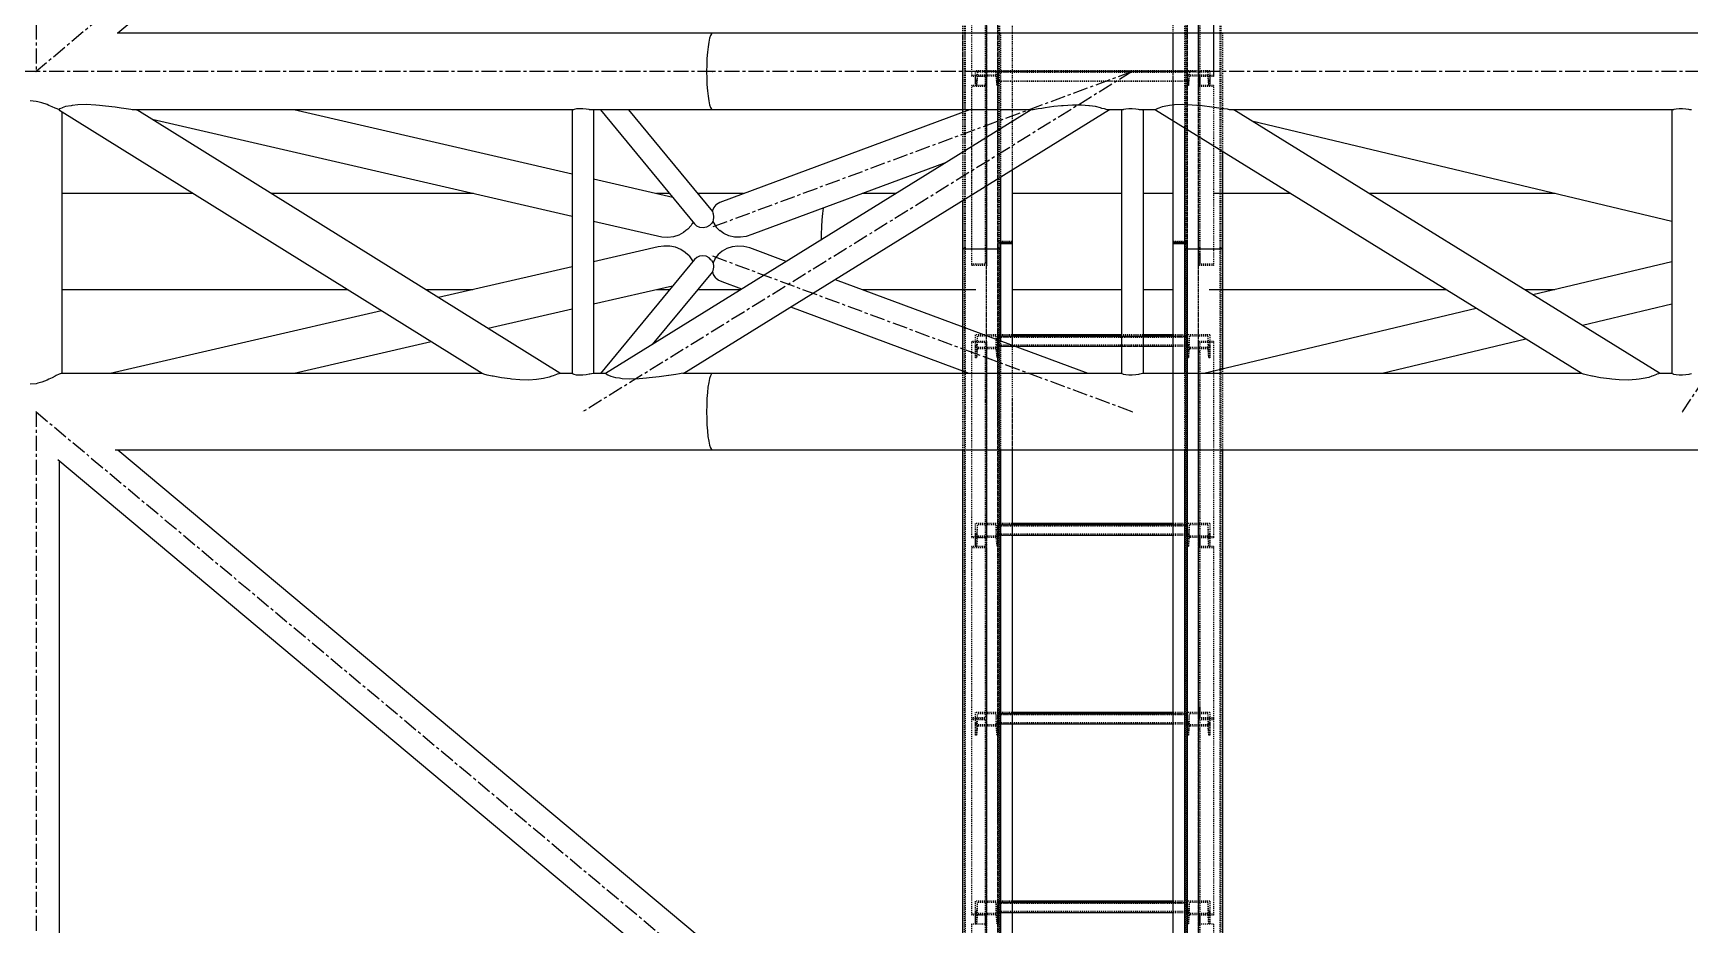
# Model space of a CAD drawing. Header units: millimetres. Extents: x 5143 to 30813, y 232 to 21408.
# Drawn here: x 10095 to 10971, y 8819 to 9291 of the extents above; entities that cross this region are included whole.
import ezdxf

# ---------------------------------------------------------------- set-up
doc = ezdxf.new("R2010")
doc.units = ezdxf.units.MM
doc.header["$LTSCALE"] = 0.25
for name, pattern in [('CENTER', [50.8, 31.75, -6.35, 6.35, -6.35]), ('XKITLINE00', [0]), ('XKITLINE02', [4, 2, -2]), ('XKITLINE03', [6, 3, -1, 1, -1])]:
    doc.linetypes.add(name, pattern=pattern)

msp = doc.modelspace()

# ---------------------------------------------------------------- linework, layer by layer
at = {"color": 3, "linetype": 'XKITLINE02'}
for p, q in [((10586.3, 10820.27), (10586.3, 9201.84)), ((10587.15, 10820.27), (10587.15, 9176.54)), ((10587.68, 10820.27), (10587.68, 9176.28)), ((10604.92, 10820.27), (10604.92, 9176.28)), ((10605, 10820.27), (10605, 9179.87)), ((10605.45, 10820.27), (10605.45, 9176.54)), ((10605.85, 10820.25), (10605.85, 9179.9)), ((10697.5, 10819.89), (10697.5, 9180.26)), ((10703.69, 10820.27), (10703.69, 9240.34)), ((10704.55, 10820.27), (10704.54, 9176.54)), ((10705.08, 10820.27), (10705.07, 9176.28)), ((10722.31, 10820.27), (10722.31, 9176.28)), ((10722.85, 10820.27), (10722.84, 9176.54)), ((10612.5, 10782.48), (10612.5, 9180.26)), ((10704.15, 10749.1), (10704.15, 9179.9)), ((10705, 10749.1), (10705, 9179.87)), ((10591.01, 9367.68), (10591.01, 9267.59)), ((10598.21, 9367.11), (10598.21, 9262.47)), ((10599.01, 9367.68), (10599.01, 9262.47)), ((10710.99, 9367.68), (10710.99, 9262.47)), ((10711.79, 9367.11), (10711.79, 9262.47)), ((10718.99, 9367.68), (10718.99, 9267.59)), ((10718.99, 9367.11), (10718.99, 9267.59)), ((10586.3, 9290.57), (10586.3, 9249.97)), ((10606.3, 9290.57), (10606.3, 9214.23)), ((10612.5, 9290.57), (10612.5, 9218.07)), ((10697.5, 9290.57), (10697.5, 9244.17)), ((10723.69, 9290.57), (10723.69, 9227.97)), ((10599.01, 9268.16), (10591.01, 9268.16)), ((10593.02, 9270.69), (10593.02, 9265.19)), ((10605.02, 9270.69), (10593.02, 9270.69)), ((10593.02, 9270.69), (10593.02, 9268.42)), ((10593.02, 9268.42), (10593.02, 9262.92)), ((10605.02, 9268.42), (10593.02, 9268.42)), ((10594.08, 9269.99), (10593.7, 9265.19)), ((10603.95, 9269.99), (10594.08, 9269.99)), ((10594.08, 9269.99), (10594.08, 9267.72)), ((10599.01, 9268.29), (10598.21, 9268.29)), ((10598.21, 9268.29), (10598.21, 9260.12)), ((10599.01, 9268.29), (10599.01, 9260.12)), ((10603.95, 9269.99), (10604.34, 9265.19)), ((10603.95, 9269.99), (10603.95, 9267.72)), ((10605.02, 9270.69), (10605.02, 9265.19)), ((10605.02, 9270.69), (10605.02, 9268.42)), ((10605.02, 9270.69), (10605.02, 9264.95)), ((10705, 9270.69), (10605.02, 9270.69)), ((10705, 9270.45), (10605.02, 9270.45)), ((10705, 9269.97), (10605.02, 9269.97)), ((10705, 9269.77), (10605.02, 9269.77)), ((10605.02, 9268.42), (10605.02, 9262.92)), ((10705, 9270.69), (10705, 9268.42)), ((10705, 9270.69), (10705, 9265.19)), ((10717, 9270.69), (10705, 9270.69)), ((10705, 9270.69), (10705, 9264.95)), ((10705, 9268.42), (10705, 9262.92)), ((10717, 9268.42), (10705, 9268.42)), ((10706.06, 9269.99), (10705.68, 9265.19)), ((10706.06, 9269.99), (10706.06, 9267.72)), ((10715.93, 9269.99), (10706.06, 9269.99)), ((10710.99, 9268.29), (10710.99, 9167.72)), ((10711.79, 9268.29), (10710.99, 9268.29)), ((10718.99, 9268.16), (10710.99, 9268.16)), ((10711.79, 9268.29), (10711.79, 9168.31)), ((10715.93, 9269.99), (10715.93, 9267.72)), ((10715.93, 9269.99), (10716.32, 9265.19)), ((10717, 9270.69), (10717, 9268.42)), ((10717, 9270.69), (10717, 9265.19)), ((10717, 9268.42), (10717, 9262.92)), ((10598.21, 9267.59), (10591.01, 9267.59)), ((10598.21, 9262.95), (10591.01, 9262.95)), ((10591.01, 9262.95), (10591.01, 9176.28)), ((10599.01, 9262.35), (10591.01, 9262.35)), ((10591.01, 9260.12), (10591.01, 9167.72)), ((10593.7, 9265.19), (10593.02, 9265.19)), ((10593.02, 9265.19), (10593.02, 9262.92)), ((10593.7, 9262.92), (10593.02, 9262.92)), ((10594.08, 9267.72), (10593.7, 9262.92)), ((10593.7, 9265.19), (10593.7, 9262.92)), ((10603.95, 9267.72), (10594.08, 9267.72)), ((10598.21, 9263.33), (10598.21, 9168.31)), ((10599.01, 9262.47), (10598.21, 9262.47)), ((10599.01, 9263.33), (10599.01, 9167.72)), ((10603.95, 9267.72), (10604.34, 9262.92)), ((10605.02, 9265.19), (10604.34, 9265.19)), ((10604.34, 9265.19), (10604.34, 9262.92)), ((10605.02, 9262.92), (10604.34, 9262.92)), ((10605.02, 9265.19), (10605.02, 9262.92)), ((10705, 9265.19), (10605.02, 9265.19)), ((10705, 9265.18), (10605.02, 9265.18)), ((10705, 9264.96), (10605.02, 9264.96)), ((10705, 9264.95), (10605.02, 9264.95)), ((10705, 9265.19), (10705, 9262.92)), ((10705.68, 9265.19), (10705, 9265.19)), ((10705.68, 9262.92), (10705, 9262.92)), ((10706.06, 9267.72), (10705.68, 9262.92)), ((10705.68, 9265.19), (10705.68, 9262.92)), ((10715.93, 9267.72), (10706.06, 9267.72)), ((10711.79, 9262.47), (10710.99, 9262.47)), ((10718.99, 9262.35), (10710.99, 9262.35)), ((10711.79, 9267.59), (10711.79, 9262.47)), ((10718.99, 9267.59), (10711.79, 9267.59)), ((10718.99, 9262.95), (10711.79, 9262.95)), ((10715.93, 9267.72), (10716.32, 9262.92)), ((10716.32, 9265.19), (10716.32, 9262.92)), ((10717, 9265.19), (10716.32, 9265.19)), ((10717, 9262.92), (10716.32, 9262.92)), ((10717, 9265.19), (10717, 9262.92)), ((10718.99, 9262.95), (10718.99, 9167.72)), ((10718.99, 9262.95), (10718.99, 9168.31)), ((10586.3, 9176.54), (10586.3, 7561.84)), ((10587.15, 9176.54), (10586.3, 9176.54)), ((10587.15, 9176.54), (10586.3, 9176.54)), ((10587.15, 9176.54), (10587.15, 7532.54)), ((10587.68, 9176.28), (10587.15, 9176.54)), ((10587.68, 9176.28), (10587.15, 9176.54)), ((10587.68, 9176.28), (10587.68, 7532)), ((10604.92, 9176.28), (10587.68, 9176.28)), ((10604.92, 9176.28), (10587.68, 9176.28)), ((10599.01, 9173.65), (10598.21, 9173.65)), ((10605.45, 9176.54), (10604.92, 9176.28)), ((10605.45, 9176.54), (10604.92, 9176.28)), ((10604.92, 9176.28), (10604.92, 7532)), ((10605, 9180.27), (10605, 7539.09)), ((10612.5, 9180.27), (10605, 9180.27)), ((10612.5, 9180.27), (10605, 9180.27)), ((10606.3, 9179.87), (10605, 9179.87)), ((10606.3, 9179.09), (10605, 9179.09)), ((10605.45, 9176.54), (10605.45, 7532.54)), ((10606.3, 9176.54), (10605.45, 9176.54)), ((10606.3, 9176.54), (10605.45, 9176.54)), ((10612.5, 9180.26), (10605.85, 9180.25)), ((10612.5, 9180.22), (10605.85, 9180.19)), ((10605.85, 9180.19), (10605.85, 7539.18)), ((10612.5, 9179.89), (10605.85, 9179.9)), ((10606.3, 9179.17), (10605.85, 9179.18)), ((10606.3, 9176.54), (10606.3, 9176.25)), ((10612.5, 9180.27), (10612.5, 9179.87)), ((10612.5, 9180.27), (10612.5, 9180.26)), ((10612.5, 9179.89), (10612.5, 9179.87)), ((10612.5, 9179.14), (10612.5, 9179.09)), ((10705, 9180.27), (10697.5, 9180.27)), ((10697.5, 9180.27), (10697.5, 9180.22)), ((10697.5, 9180.27), (10697.5, 9179.87)), ((10705, 9180.27), (10697.5, 9180.27)), ((10697.5, 9180.27), (10697.5, 9180.26)), ((10704.15, 9180.25), (10697.5, 9180.26)), ((10704.15, 9180.19), (10697.5, 9180.22)), ((10704.15, 9179.9), (10697.5, 9179.89)), ((10697.5, 9179.14), (10697.5, 7540.22)), ((10697.5, 9179.14), (10697.5, 9179.09)), ((10705, 9179.87), (10703.69, 9179.87)), ((10704.15, 9179.18), (10703.69, 9179.17)), ((10705, 9179.09), (10703.69, 9179.09)), ((10703.69, 9176.54), (10703.69, 7600.34)), ((10704.54, 9176.54), (10703.69, 9176.54)), ((10704.55, 9176.54), (10703.69, 9176.54)), ((10704.15, 9180.19), (10704.15, 9179.18)), ((10704.15, 9179.87), (10704.15, 7539.18)), ((10704.55, 9176.54), (10704.54, 7532.54)), ((10705.07, 9176.28), (10704.54, 9176.54)), ((10705.08, 9176.28), (10704.55, 9176.54)), ((10705, 9180.27), (10705, 9176.32)), ((10705, 9179.87), (10705, 7539.09)), ((10705.08, 9176.28), (10705.07, 7532)), ((10722.31, 9176.28), (10705.07, 9176.28)), ((10722.31, 9176.28), (10705.08, 9176.28)), ((10711.79, 9173.65), (10710.99, 9173.65)), ((10711.79, 9173.65), (10711.79, 9168.31)), ((10722.85, 9176.54), (10722.31, 9176.28)), ((10722.84, 9176.54), (10722.31, 9176.28)), ((10722.31, 9176.28), (10722.31, 7532)), ((10722.85, 9176.54), (10722.84, 7532.54)), ((10723.69, 9176.54), (10722.84, 9176.54)), ((10723.7, 9176.54), (10722.85, 9176.54)), ((10723.7, 9176.54), (10723.7, 9176.25)), ((10598.21, 9168.31), (10591.01, 9168.31)), ((10599.01, 9167.72), (10591.01, 9167.72)), ((10718.99, 9167.72), (10710.99, 9167.72)), ((10718.99, 9168.31), (10711.79, 9168.31)), ((10586.3, 9135.21), (10586.3, 9111.89)), ((10593.02, 9130.93), (10593.02, 9125.44)), ((10605.02, 9130.93), (10593.02, 9130.93)), ((10593.02, 9130.93), (10593.02, 9124.31)), ((10594.08, 9130.23), (10593.7, 9125.44)), ((10603.95, 9130.23), (10594.08, 9130.23)), ((10594.08, 9130.23), (10594.08, 9123.62)), ((10603.95, 9130.23), (10604.34, 9125.44)), ((10603.95, 9130.23), (10603.95, 9123.62)), ((10605.02, 9130.93), (10605.02, 9124.73)), ((10612.5, 9130.93), (10605.02, 9130.93)), ((10605.02, 9130.93), (10605.02, 9125.44)), ((10605.02, 9130.93), (10605.02, 9124.31)), ((10612.5, 9130.22), (10605.02, 9130.22)), ((10705, 9130.16), (10605.02, 9130.16)), ((10705, 9129.58), (10605.02, 9129.58)), ((10681.74, 9130.93), (10670.34, 9130.93)), ((10681.74, 9130.22), (10670.34, 9130.22)), ((10705, 9130.93), (10697.5, 9130.93)), ((10705, 9130.22), (10697.5, 9130.22)), ((10705, 9130.93), (10705, 9124.73)), ((10705, 9130.93), (10705, 9124.31)), ((10705, 9130.93), (10705, 9125.44)), ((10717, 9130.93), (10705, 9130.93)), ((10706.06, 9130.23), (10705.68, 9125.44)), ((10706.06, 9130.23), (10706.06, 9123.62)), ((10715.93, 9130.23), (10706.06, 9130.23)), ((10715.93, 9130.23), (10715.93, 9123.62)), ((10715.93, 9130.23), (10716.32, 9125.44)), ((10717, 9130.93), (10717, 9124.31)), ((10717, 9130.93), (10717, 9125.44)), ((10591.01, 9127.47), (10591.01, 9126.93)), ((10599.01, 9127.47), (10591.01, 9127.47)), ((10591.01, 9127.47), (10591.01, 9023.58)), ((10598.21, 9126.93), (10591.01, 9126.93)), ((10593.7, 9125.44), (10593.02, 9125.44)), ((10593.02, 9125.44), (10593.02, 9118.82)), ((10593.02, 9124.31), (10593.02, 9118.82)), ((10605.02, 9124.31), (10593.02, 9124.31)), ((10593.7, 9125.44), (10593.7, 9118.82)), ((10594.08, 9123.62), (10593.7, 9118.82)), ((10603.95, 9123.62), (10594.08, 9123.62)), ((10598.21, 9126.93), (10598.21, 9095.59)), ((10599.01, 9122), (10598.21, 9122)), ((10599.01, 9127.47), (10599.01, 9096.53)), ((10599.01, 9127.47), (10599.01, 9018.66)), ((10603.95, 9123.62), (10604.34, 9118.82)), ((10605.02, 9125.44), (10604.34, 9125.44)), ((10604.34, 9125.44), (10604.34, 9118.82)), ((10705, 9125.44), (10605.02, 9125.44)), ((10605.02, 9125.44), (10605.02, 9118.82)), ((10705, 9125.4), (10605.02, 9125.4)), ((10705, 9124.77), (10605.02, 9124.77)), ((10614.58, 9124.73), (10605.02, 9124.73)), ((10605.02, 9124.31), (10605.02, 9118.82)), ((10606.3, 9127.8), (10606.3, 9069.97)), ((10612.5, 9125.5), (10612.5, 7540.22)), ((10681.74, 9124.73), (10670.34, 9124.73)), ((10705, 9124.73), (10697.5, 9124.73)), ((10705, 9125.44), (10705, 9118.82)), ((10705.68, 9125.44), (10705, 9125.44)), ((10705, 9124.31), (10705, 9118.82)), ((10717, 9124.31), (10705, 9124.31)), ((10705.68, 9125.44), (10705.68, 9118.82)), ((10706.06, 9123.62), (10705.68, 9118.82)), ((10715.93, 9123.62), (10706.06, 9123.62)), ((10710.99, 9127.47), (10710.99, 9018.66)), ((10718.99, 9127.47), (10710.99, 9127.47)), ((10711.79, 9122), (10710.99, 9122)), ((10711.79, 9126.93), (10711.79, 9018.66)), ((10718.99, 9126.93), (10711.79, 9126.93)), ((10715.93, 9123.62), (10716.32, 9118.82)), ((10716.32, 9125.44), (10716.32, 9118.82)), ((10717, 9125.44), (10716.32, 9125.44)), ((10717, 9125.44), (10717, 9118.82)), ((10717, 9124.31), (10717, 9118.82)), ((10718.99, 9127.47), (10718.99, 9023.58)), ((10586.3, 9110.57), (10586.3, 9069.97)), ((10593.7, 9118.82), (10593.02, 9118.82)), ((10605.02, 9118.82), (10604.34, 9118.82)), ((10697.5, 9110.57), (10697.5, 9069.97)), ((10703.69, 9110.57), (10703.69, 9069.97)), ((10705.68, 9118.82), (10705, 9118.82)), ((10717, 9118.82), (10716.32, 9118.82)), ((10723.69, 9112.91), (10723.69, 9069.97)), ((10598.21, 9096.51), (10598.21, 9018.66)), ((10612.5, 9096.77), (10612.5, 9069.97)), ((10599.01, 9024.13), (10591.01, 9024.13)), ((10598.21, 9023.58), (10591.01, 9023.58)), ((10593.02, 9031.1), (10593.02, 9025.61)), ((10605.02, 9031.1), (10593.02, 9031.1)), ((10593.02, 9031.1), (10593.02, 9024.13)), ((10593.7, 9025.61), (10593.02, 9025.61)), ((10593.02, 9025.61), (10593.02, 9019)), ((10605.02, 9024.49), (10593.02, 9024.49)), ((10593.02, 9024.13), (10593.02, 9019)), ((10594.08, 9030.4), (10593.7, 9025.61)), ((10593.7, 9025.61), (10593.7, 9019)), ((10594.08, 9023.79), (10593.7, 9019)), ((10603.95, 9030.4), (10594.08, 9030.4)), ((10594.08, 9030.4), (10594.08, 9023.79)), ((10603.95, 9023.79), (10594.08, 9023.79)), ((10599.01, 9024.46), (10598.21, 9024.46)), ((10598.21, 9024.46), (10598.21, 9018.94)), ((10598.21, 9024.46), (10598.21, 8928.43)), ((10599.01, 9024.46), (10599.01, 9018.32)), ((10599.01, 9024.46), (10599.01, 8927.82)), ((10603.95, 9030.4), (10604.34, 9025.61)), ((10603.95, 9030.4), (10603.95, 9023.79)), ((10603.95, 9023.79), (10604.34, 9019)), ((10605.02, 9025.61), (10604.34, 9025.61)), ((10604.34, 9025.61), (10604.34, 9019)), ((10605.02, 9031.1), (10605.02, 9024.9)), ((10612.5, 9031.1), (10605.02, 9031.1)), ((10605.02, 9031.1), (10605.02, 9025.61)), ((10605.02, 9031.1), (10605.02, 9024.49)), ((10612.5, 9030.39), (10605.02, 9030.39)), ((10705, 9030.34), (10605.02, 9030.34)), ((10705, 9029.76), (10605.02, 9029.76)), ((10705, 9025.61), (10605.02, 9025.61)), ((10605.02, 9025.61), (10605.02, 9019)), ((10705, 9025.57), (10605.02, 9025.57)), ((10705, 9024.94), (10605.02, 9024.94)), ((10612.5, 9024.9), (10605.02, 9024.9)), ((10605.02, 9024.49), (10605.02, 9019)), ((10705, 9031.1), (10697.5, 9031.1)), ((10705, 9030.39), (10697.5, 9030.39)), ((10705, 9024.9), (10697.5, 9024.9)), ((10705, 9031.1), (10705, 9024.9)), ((10705, 9031.1), (10705, 9024.49)), ((10705, 9031.1), (10705, 9025.61)), ((10717, 9031.1), (10705, 9031.1)), ((10705, 9025.61), (10705, 9019)), ((10705.68, 9025.61), (10705, 9025.61)), ((10705, 9024.49), (10705, 9019)), ((10717, 9024.49), (10705, 9024.49)), ((10706.06, 9030.4), (10705.68, 9025.61)), ((10705.68, 9025.61), (10705.68, 9019)), ((10706.06, 9023.79), (10705.68, 9019)), ((10706.06, 9030.4), (10706.06, 9023.79)), ((10715.93, 9030.4), (10706.06, 9030.4)), ((10715.93, 9023.79), (10706.06, 9023.79)), ((10710.99, 9024.46), (10710.99, 8927.82)), ((10711.79, 9024.46), (10710.99, 9024.46)), ((10710.99, 9024.13), (10710.99, 9018.66)), ((10718.99, 9024.13), (10710.99, 9024.13)), ((10711.79, 9024.46), (10711.79, 8928.43)), ((10711.79, 9023.58), (10711.79, 9018.66)), ((10718.99, 9023.58), (10711.79, 9023.58)), ((10715.93, 9030.4), (10715.93, 9023.79)), ((10715.93, 9030.4), (10716.32, 9025.61)), ((10715.93, 9023.79), (10716.32, 9019)), ((10716.32, 9025.61), (10716.32, 9019)), ((10717, 9025.61), (10716.32, 9025.61)), ((10717, 9031.1), (10717, 9024.49)), ((10717, 9031.1), (10717, 9025.61)), ((10717, 9025.61), (10717, 9019)), ((10717, 9024.49), (10717, 9019)), ((10718.99, 9024.13), (10718.99, 9023.58)), ((10598.21, 9018.94), (10591.01, 9018.94)), ((10591.01, 9018.94), (10591.01, 9018.32)), ((10591.01, 9018.94), (10591.01, 8927.82)), ((10599.01, 9018.32), (10591.01, 9018.32)), ((10593.7, 9019), (10593.02, 9019)), ((10599.01, 9018.66), (10598.21, 9018.66)), ((10605.02, 9019), (10604.34, 9019)), ((10705.68, 9019), (10705, 9019)), ((10711.79, 9018.66), (10710.99, 9018.66)), ((10718.99, 9018.32), (10710.99, 9018.32)), ((10718.99, 9018.94), (10711.79, 9018.94)), ((10717, 9019), (10716.32, 9019)), ((10718.99, 9018.94), (10718.99, 8927.82)), ((10598.21, 8928.43), (10591.01, 8928.43)), ((10599.01, 8927.82), (10591.01, 8927.82)), ((10591.01, 8927.82), (10591.01, 8927.27)), ((10599.01, 8927.82), (10591.01, 8927.82)), ((10591.01, 8927.82), (10591.01, 8823.93)), ((10598.21, 8927.27), (10591.01, 8927.27)), ((10593.02, 8931.27), (10593.02, 8925.78)), ((10605.02, 8931.27), (10593.02, 8931.27)), ((10593.02, 8931.27), (10593.02, 8924.66)), ((10594.08, 8930.58), (10593.7, 8925.78)), ((10603.95, 8930.58), (10594.08, 8930.58)), ((10594.08, 8930.58), (10594.08, 8923.96)), ((10599.01, 8933.96), (10598.21, 8933.96)), ((10598.21, 8927.27), (10598.21, 8922.35)), ((10598.21, 8927.27), (10598.21, 8819.01)), ((10599.01, 8927.82), (10599.01, 8922.35)), ((10603.95, 8930.58), (10604.34, 8925.78)), ((10603.95, 8930.58), (10603.95, 8923.96)), ((10605.02, 8931.27), (10605.02, 8925.08)), ((10612.5, 8931.27), (10605.02, 8931.27)), ((10605.02, 8931.27), (10605.02, 8925.78)), ((10605.02, 8931.27), (10605.02, 8924.66)), ((10612.5, 8930.57), (10605.02, 8930.57)), ((10705, 8930.51), (10605.02, 8930.51)), ((10705, 8929.93), (10605.02, 8929.93)), ((10705, 8931.27), (10697.5, 8931.27)), ((10705, 8930.57), (10697.5, 8930.57)), ((10705, 8931.27), (10705, 8925.08)), ((10705, 8931.27), (10705, 8924.66)), ((10705, 8931.27), (10705, 8925.78)), ((10717, 8931.27), (10705, 8931.27)), ((10706.06, 8930.58), (10705.68, 8925.78)), ((10706.06, 8930.58), (10706.06, 8923.96)), ((10715.93, 8930.58), (10706.06, 8930.58)), ((10710.99, 8933.96), (10710.99, 8927.82)), ((10711.79, 8933.96), (10710.99, 8933.96)), ((10718.99, 8927.82), (10710.99, 8927.82)), ((10710.99, 8927.82), (10710.99, 8819.01)), ((10718.99, 8927.82), (10710.99, 8927.82)), ((10711.79, 8933.96), (10711.79, 8928.43)), ((10718.99, 8928.43), (10711.79, 8928.43)), ((10711.79, 8927.27), (10711.79, 8819.01)), ((10718.99, 8927.27), (10711.79, 8927.27)), ((10715.93, 8930.58), (10715.93, 8923.96)), ((10715.93, 8930.58), (10716.32, 8925.78)), ((10717, 8931.27), (10717, 8924.66)), ((10717, 8931.27), (10717, 8925.78)), ((10718.99, 8928.43), (10718.99, 8927.82)), ((10718.99, 8927.82), (10718.99, 8823.93)), ((10593.7, 8925.78), (10593.02, 8925.78)), ((10593.02, 8925.78), (10593.02, 8919.17)), ((10593.02, 8924.66), (10593.02, 8919.17)), ((10605.02, 8924.66), (10593.02, 8924.66)), ((10593.7, 8919.17), (10593.02, 8919.17)), ((10593.7, 8925.78), (10593.7, 8919.17)), ((10594.08, 8923.96), (10593.7, 8919.17)), ((10603.95, 8923.96), (10594.08, 8923.96)), ((10599.01, 8922.35), (10598.21, 8922.35)), ((10599.01, 8924.66), (10599.01, 8819.01)), ((10603.95, 8923.96), (10604.34, 8919.17)), ((10605.02, 8925.78), (10604.34, 8925.78)), ((10604.34, 8925.78), (10604.34, 8919.17)), ((10605.02, 8919.17), (10604.34, 8919.17)), ((10705, 8925.78), (10605.02, 8925.78)), ((10605.02, 8925.78), (10605.02, 8919.17)), ((10705, 8925.74), (10605.02, 8925.74)), ((10705, 8925.12), (10605.02, 8925.12)), ((10612.5, 8925.08), (10605.02, 8925.08)), ((10605.02, 8924.66), (10605.02, 8919.17)), ((10705, 8925.08), (10697.5, 8925.08)), ((10705, 8925.78), (10705, 8919.17)), ((10705.68, 8925.78), (10705, 8925.78)), ((10705, 8924.66), (10705, 8919.17)), ((10717, 8924.66), (10705, 8924.66)), ((10705.68, 8919.17), (10705, 8919.17)), ((10705.68, 8925.78), (10705.68, 8919.17)), ((10706.06, 8923.96), (10705.68, 8919.17)), ((10715.93, 8923.96), (10706.06, 8923.96)), ((10711.79, 8922.35), (10710.99, 8922.35)), ((10715.93, 8923.96), (10716.32, 8919.17)), ((10716.32, 8925.78), (10716.32, 8919.17)), ((10717, 8925.78), (10716.32, 8925.78)), ((10717, 8919.17), (10716.32, 8919.17)), ((10717, 8925.78), (10717, 8919.17)), ((10717, 8924.66), (10717, 8919.17)), ((10593.02, 8831.45), (10593.02, 8825.96)), ((10605.02, 8831.45), (10593.02, 8831.45)), ((10593.02, 8831.45), (10593.02, 8824.48)), ((10594.08, 8830.75), (10593.7, 8825.96)), ((10603.95, 8830.75), (10594.08, 8830.75)), ((10594.08, 8830.75), (10594.08, 8824.14)), ((10603.95, 8830.75), (10604.34, 8825.96)), ((10603.95, 8830.75), (10603.95, 8824.14)), ((10605.02, 8831.45), (10605.02, 8825.96)), ((10605.02, 8831.45), (10605.02, 8824.84)), ((10605.02, 8831.45), (10605.02, 8825.25)), ((10612.5, 8831.45), (10605.02, 8831.45)), ((10612.5, 8830.74), (10605.02, 8830.74)), ((10705, 8830.69), (10605.02, 8830.69)), ((10705, 8831.45), (10697.5, 8831.45)), ((10705, 8830.74), (10697.5, 8830.74)), ((10705, 8831.45), (10705, 8824.84)), ((10705, 8831.45), (10705, 8825.96)), ((10717, 8831.45), (10705, 8831.45)), ((10705, 8831.45), (10705, 8825.25)), ((10706.06, 8830.75), (10705.68, 8825.96)), ((10706.06, 8830.75), (10706.06, 8824.14)), ((10715.93, 8830.75), (10706.06, 8830.75)), ((10715.93, 8830.75), (10715.93, 8824.14)), ((10715.93, 8830.75), (10716.32, 8825.96)), ((10717, 8831.45), (10717, 8824.84)), ((10717, 8831.45), (10717, 8825.96)), ((10599.01, 8824.48), (10591.01, 8824.48)), ((10598.21, 8823.93), (10591.01, 8823.93)), ((10593.7, 8825.96), (10593.02, 8825.96)), ((10593.02, 8825.96), (10593.02, 8819.35)), ((10605.02, 8824.84), (10593.02, 8824.84)), ((10593.02, 8824.48), (10593.02, 8819.35)), ((10593.7, 8825.96), (10593.7, 8819.35)), ((10594.08, 8824.14), (10593.7, 8819.35)), ((10603.95, 8824.14), (10594.08, 8824.14)), ((10599.01, 8824.81), (10598.21, 8824.81)), ((10598.21, 8824.81), (10598.21, 8819.29)), ((10598.21, 8824.81), (10598.21, 8728.78)), ((10599.01, 8824.81), (10599.01, 8818.67)), ((10599.01, 8824.81), (10599.01, 8728.17)), ((10603.95, 8824.14), (10604.34, 8819.35)), ((10605.02, 8825.96), (10604.34, 8825.96)), ((10604.34, 8825.96), (10604.34, 8819.35)), ((10705, 8830.1), (10605.02, 8830.1)), ((10605.02, 8825.96), (10605.02, 8819.35)), ((10705, 8825.96), (10605.02, 8825.96)), ((10705, 8825.92), (10605.02, 8825.92)), ((10705, 8825.29), (10605.02, 8825.29)), ((10612.5, 8825.25), (10605.02, 8825.25)), ((10605.02, 8824.84), (10605.02, 8819.35)), ((10705, 8825.25), (10697.5, 8825.25)), ((10705, 8825.96), (10705, 8819.35)), ((10705.68, 8825.96), (10705, 8825.96)), ((10705, 8824.84), (10705, 8819.35)), ((10717, 8824.84), (10705, 8824.84)), ((10705.68, 8825.96), (10705.68, 8819.35)), ((10706.06, 8824.14), (10705.68, 8819.35)), ((10715.93, 8824.14), (10706.06, 8824.14)), ((10710.99, 8824.81), (10710.99, 8728.17)), ((10711.79, 8824.81), (10710.99, 8824.81)), ((10710.99, 8824.48), (10710.99, 8819.01)), ((10718.99, 8824.48), (10710.99, 8824.48)), ((10711.79, 8824.81), (10711.79, 8728.78)), ((10711.79, 8823.93), (10711.79, 8819.01)), ((10718.99, 8823.93), (10711.79, 8823.93)), ((10715.93, 8824.14), (10716.32, 8819.35)), ((10716.32, 8825.96), (10716.32, 8819.35)), ((10717, 8825.96), (10716.32, 8825.96)), ((10717, 8825.96), (10717, 8819.35)), ((10717, 8824.84), (10717, 8819.35)), ((10718.99, 8824.48), (10718.99, 8823.93)), ((10598.21, 8819.29), (10591.01, 8819.29)), ((10591.01, 8819.29), (10591.01, 8818.67)), ((10591.01, 8819.29), (10591.01, 8728.17)), ((10593.7, 8819.35), (10593.02, 8819.35)), ((10599.01, 8819.01), (10598.21, 8819.01)), ((10605.02, 8819.35), (10604.34, 8819.35)), ((10705.68, 8819.35), (10705, 8819.35)), ((10711.79, 8819.01), (10710.99, 8819.01)), ((10718.99, 8819.29), (10711.79, 8819.29)), ((10717, 8819.35), (10716.32, 8819.35)), ((10718.99, 8819.29), (10718.99, 8728.17))]:
    msp.add_line(p, q, dxfattribs=at)
at = {"color": 1, "linetype": 'XKITLINE03'}
for p, q in [((10599, 9172.74), (10599, 10826.21)), ((10605, 9180.27), (10605, 10820.27)), ((10705, 10820.27), (10705, 9180.27)), ((10710.99, 9172.74), (10711, 10826.21)), ((10599.01, 9367.68), (10599.01, 9268.16)), ((10710.99, 9268.16), (10710.99, 9367.68)), ((10605.02, 9270.69), (10605.02, 9268.42)), ((10605.02, 9270.45), (10705, 9270.45)), ((10705, 9268.42), (10705, 9270.69)), ((10599.01, 9262.35), (10599.01, 9167.72)), ((10710.99, 9167.72), (10710.99, 9262.35)), ((10599, 7503.97), (10599, 9180.33)), ((10605, 7540.27), (10605, 9180.27)), ((10705, 9180.27), (10705, 7540.27)), ((10710.99, 7503.97), (10711, 9180.33)), ((10605.02, 9130.93), (10605.02, 9124.31)), ((10605.02, 9130.22), (10705, 9130.22)), ((10705, 9124.31), (10705, 9130.93)), ((10599.01, 9127.47), (10599.01, 9024.13)), ((10710.99, 9024.13), (10710.99, 9127.47)), ((10605.02, 9031.1), (10605.02, 9024.49)), ((10605.02, 9030.39), (10705, 9030.39)), ((10705, 9024.49), (10705, 9031.1)), ((10599.01, 9018.32), (10599.01, 8927.82)), ((10710.99, 8927.82), (10710.99, 9018.32)), ((10599.01, 8927.82), (10599.01, 8824.48)), ((10605.02, 8931.27), (10605.02, 8924.66)), ((10605.02, 8930.57), (10705, 8930.57)), ((10705, 8924.66), (10705, 8931.27)), ((10710.99, 8824.48), (10710.99, 8927.82)), ((10605.02, 8831.45), (10605.02, 8824.84)), ((10605.02, 8830.74), (10705, 8830.74)), ((10705, 8824.84), (10705, 8831.45))]:
    msp.add_line(p, q, dxfattribs=at)
at = {"color": 8, "linetype": 'CENTER'}
for p, q in [((10096.38, 10730.27), (10096.38, 9270.27)), ((10929.55, 9967.92), (10096.38, 9270.27)), ((10454.1, 9270.27), (9008.65, 9270.27)), ((10676.04, 9270.27), (10385.47, 9090.27)), ((10676.04, 9270.27), (10453.54, 9187.77)), ((11840, 9270.27), (10454.1, 9270.27)), ((10676.04, 9090.27), (10453.54, 9172.77)), ((10967.03, 9090.27), (11021.49, 9172.77)), ((10096.38, 9090.27), (11840, 7630.27)), ((10096.38, 9090.27), (10096.38, 7630.27))]:
    msp.add_line(p, q, dxfattribs=at)
at = {"color": 8, "linetype": 'XKITLINE00'}
for p, q in [((10937.21, 9958.5), (10139.54, 9290.57)), ((10454.1, 9290.57), (10139.32, 9290.57)), ((10452.08, 9285.83), (10451.69, 9283.32)), ((10452.53, 9287.86), (10452.08, 9285.83)), ((10453.03, 9289.35), (10452.53, 9287.86)), ((10453.03, 9289.35), (10452.53, 9287.86)), ((10453.56, 9290.27), (10453.03, 9289.35)), ((10453.56, 9290.27), (10453.03, 9289.35)), ((10454.1, 9290.57), (10453.56, 9290.27)), ((10454.1, 9290.57), (10453.56, 9290.27)), ((11688.46, 9290.57), (10454.1, 9290.57)), ((10451.14, 9277.22), (10451, 9273.8)), ((10451.37, 9280.42), (10451.14, 9277.22)), ((10451.69, 9283.32), (10451.37, 9280.42)), ((10451, 9273.8), (10450.95, 9270.27)), ((10450.95, 9270.27), (10451, 9266.75)), ((10451, 9266.75), (10451.14, 9263.33)), ((10451.14, 9263.33), (10451.37, 9260.12)), ((10451.37, 9260.12), (10451.69, 9257.23)), ((10096.38, 9254.46), (10093.35, 9254.71)), ((10097.29, 9254.2), (10096.38, 9254.46)), ((10099.42, 9253.76), (10097.29, 9254.2)), ((10102.3, 9252.73), (10099.42, 9253.76)), ((10103.18, 9252.26), (10102.3, 9252.73)), ((10104.89, 9251.66), (10103.18, 9252.26)), ((10106.45, 9250.87), (10104.89, 9251.66)), ((10107.05, 9250.71), (10106.45, 9250.87)), ((10108.46, 9250.13), (10107.05, 9250.71)), ((10110.05, 9250.86), (10108.86, 9250.47)), ((10110.16, 9250.99), (10110.05, 9250.86)), ((10112.03, 9251.69), (10110.16, 9250.99)), ((10114.92, 9252.2), (10112.03, 9251.69)), ((10115.46, 9252.25), (10114.92, 9252.2)), ((10118.46, 9252.64), (10115.46, 9252.25)), ((10122.86, 9252.73), (10118.46, 9252.64)), ((10127.92, 9252.47), (10122.86, 9252.73)), ((10129.89, 9252.25), (10127.92, 9252.47)), ((10133.18, 9251.99), (10129.89, 9252.25)), ((10138.27, 9251.38), (10133.18, 9251.99)), ((10141.46, 9250.86), (10138.27, 9251.38)), ((10142.87, 9250.72), (10141.46, 9250.86)), ((10146.45, 9250.23), (10142.87, 9250.72)), ((10451.69, 9257.23), (10452.08, 9254.72)), ((10452.08, 9254.72), (10452.53, 9252.69)), ((10452.53, 9252.69), (10453.03, 9251.2)), ((10452.53, 9252.69), (10453.03, 9251.2)), ((10453.03, 9251.2), (10453.56, 9250.28)), ((10453.03, 9251.2), (10453.56, 9250.28)), ((10628.21, 9250.76), (10626.24, 9250.53)), ((10629.96, 9251.1), (10628.21, 9250.76)), ((10634.52, 9251.73), (10629.96, 9251.1)), ((10638.61, 9252.1), (10634.52, 9251.73)), ((10639.41, 9252.2), (10638.61, 9252.1)), ((10644.47, 9252.54), (10639.41, 9252.2)), ((10649.1, 9252.53), (10644.47, 9252.54)), ((10653.09, 9252.17), (10649.1, 9252.53)), ((10653.41, 9252.1), (10653.09, 9252.17)), ((10656.58, 9251.7), (10653.41, 9252.1)), ((10659.28, 9251.06), (10656.58, 9251.7)), ((10659.92, 9250.76), (10659.28, 9251.06)), ((10661.39, 9250.5), (10659.92, 9250.76)), ((10690.02, 9250.88), (10688.71, 9250.42)), ((10690.05, 9250.92), (10690.02, 9250.88)), ((10691.9, 9251.64), (10690.05, 9250.92)), ((10694.76, 9252.18), (10691.9, 9251.64)), ((10695.77, 9252.27), (10694.76, 9252.18)), ((10698.29, 9252.63), (10695.77, 9252.27)), ((10702.65, 9252.76), (10698.29, 9252.63)), ((10707.68, 9252.53), (10702.65, 9252.76)), ((10710.17, 9252.27), (10707.68, 9252.53)), ((10712.95, 9252.06), (10710.17, 9252.27)), ((10718.04, 9251.47), (10712.95, 9252.06)), ((10721.76, 9250.88), (10718.04, 9251.47)), ((10722.71, 9250.78), (10721.76, 9250.88)), ((10726.3, 9250.29), (10722.71, 9250.78)), ((10108.46, 9250.13), (10108.68, 9249.9)), ((10108.61, 9250.07), (10108.53, 9250.06)), ((10108.86, 9250.47), (10108.61, 9250.07)), ((10108.68, 9249.9), (10109, 9249.45)), ((10332.19, 9110.59), (10108.86, 9249.65)), ((10109.11, 9249.44), (10108.95, 9249.53)), ((10109.69, 9249.08), (10109, 9249.45)), ((10109.15, 9249.42), (10109.11, 9249.44)), ((10109.17, 9249.46), (10109.15, 9249.42)), ((10109.74, 9249.06), (10109.69, 9249.08)), ((10109.75, 9249.09), (10109.74, 9249.06)), ((10110.03, 9248.92), (10110.03, 9110.57)), ((10147.25, 9250.07), (10146.45, 9250.23)), ((10148.72, 9249.98), (10147.25, 9250.07)), ((10149.56, 9249.89), (10148.72, 9249.98)), ((10379.87, 9249.97), (10148.74, 9249.97)), ((10149.66, 9249.96), (10149.56, 9249.89)), ((10373.42, 9110.63), (10149.66, 9249.96)), ((10379.77, 9193.63), (10157.76, 9244.91)), ((10379.77, 9216), (10232.68, 9249.97)), ((10380.05, 9250.03), (10379.77, 9249.94)), ((10379.77, 9249.94), (10379.77, 9110.52)), ((10380.49, 9250.07), (10380.05, 9250.03)), ((10380.86, 9250.22), (10380.49, 9250.07)), ((10382.12, 9250.45), (10380.86, 9250.22)), ((10383.71, 9250.56), (10382.12, 9250.45)), ((10385.47, 9250.54), (10383.71, 9250.56)), ((10387.23, 9250.4), (10385.47, 9250.54)), ((10388.82, 9250.14), (10387.23, 9250.4)), ((10389.1, 9250.07), (10388.82, 9250.14)), ((10390.08, 9250.01), (10389.1, 9250.07)), ((10390.89, 9249.92), (10390.08, 9250.01)), ((10454.1, 9249.97), (10390.41, 9249.97)), ((10390.72, 9249.97), (10390.68, 9249.95)), ((10391, 9249.89), (10390.89, 9249.92)), ((10391.11, 9249.97), (10391, 9249.89)), ((10391.17, 9249.97), (10391.17, 9110.61)), ((10394.84, 9249.97), (10444.59, 9189.68)), ((10622.51, 9249.95), (10397.42, 9110.51)), ((10409.61, 9249.97), (10454.02, 9196.15)), ((10664, 9249.97), (10438.97, 9110.57)), ((10454.1, 9249.97), (10453.56, 9250.28)), ((10454.1, 9249.97), (10453.56, 9250.28)), ((10622.84, 9249.97), (10454.1, 9249.97)), ((10589.86, 9249.97), (10457.92, 9201.06)), ((10623.48, 9250.03), (10622.51, 9249.95)), ((10623.58, 9250.06), (10623.48, 9250.03)), ((10626.24, 9250.53), (10623.58, 9250.06)), ((10662.77, 9250.03), (10661.39, 9250.5)), ((10663.81, 9249.94), (10662.77, 9250.03)), ((10670.48, 9249.97), (10663.41, 9249.97)), ((10663.95, 9249.97), (10663.81, 9249.9)), ((10663.81, 9249.94), (10663.81, 9249.9)), ((10670.62, 9250.02), (10670.34, 9249.93)), ((10670.34, 9249.93), (10670.34, 9110.55)), ((10671.16, 9250.07), (10670.62, 9250.02)), ((10671.43, 9250.18), (10671.16, 9250.07)), ((10672.69, 9250.42), (10671.43, 9250.18)), ((10674.28, 9250.55), (10672.69, 9250.42)), ((10676.04, 9250.55), (10674.28, 9250.55)), ((10677.81, 9250.43), (10676.04, 9250.55)), ((10679.39, 9250.18), (10677.81, 9250.43)), ((10679.83, 9250.07), (10679.39, 9250.18)), ((10680.66, 9250.02), (10679.83, 9250.07)), ((10681.47, 9249.93), (10680.66, 9250.02)), ((10688.19, 9249.97), (10681.09, 9249.97)), ((10681.33, 9249.97), (10681.3, 9249.95)), ((10681.61, 9249.89), (10681.47, 9249.93)), ((10681.72, 9249.97), (10681.61, 9249.89)), ((10681.74, 9249.97), (10681.74, 9110.62)), ((10688.5, 9250.07), (10688.16, 9250.03)), ((10688.16, 9250.03), (10688.23, 9249.9)), ((10913.4, 9110.62), (10688.23, 9249.9)), ((10688.71, 9250.42), (10688.5, 9250.07)), ((10727.4, 9250.07), (10726.3, 9250.29)), ((10728.67, 9250), (10727.4, 9250.07)), ((10729.63, 9249.89), (10728.67, 9250)), ((10961.46, 9249.97), (10728.88, 9249.97)), ((10729.68, 9249.93), (10729.58, 9249.97)), ((10729.68, 9249.93), (10729.63, 9249.89)), ((10954.85, 9110.64), (10729.68, 9249.93)), ((10961.33, 9190.95), (10739.3, 9243.98)), ((10961.61, 9250.02), (10961.33, 9249.93)), ((10961.33, 9249.93), (10961.33, 9110.55)), ((10962.15, 9250.07), (10961.61, 9250.02)), ((10962.42, 9250.19), (10962.15, 9250.07)), ((10963.68, 9250.43), (10962.42, 9250.19)), ((10965.27, 9250.56), (10963.68, 9250.43)), ((10967.03, 9250.56), (10965.27, 9250.56)), ((10968.79, 9250.43), (10967.03, 9250.56)), ((10970.38, 9250.19), (10968.79, 9250.43)), ((10970.81, 9250.07), (10970.38, 9250.19)), ((10971.64, 9250.02), (10970.81, 9250.07)), ((10577.55, 9222.1), (10474.88, 9184.03)), ((10433.02, 9203.7), (10391.17, 9213.37)), ((10179.49, 9205.67), (10110.03, 9205.67)), ((10327.63, 9205.67), (10220.78, 9205.67)), ((10431.39, 9205.67), (10424.47, 9205.67)), ((10470.38, 9205.67), (10446.16, 9205.67)), ((10454.74, 9198.42), (10454.09, 9196.83)), ((10455.89, 9199.66), (10454.74, 9198.42)), ((10456.11, 9199.93), (10455.89, 9199.66)), ((10457.92, 9201.06), (10456.11, 9199.93)), ((10551.04, 9205.67), (10533.26, 9205.67)), ((10605, 9205.67), (10604.73, 9205.67)), ((10670.34, 9205.67), (10612.5, 9205.67)), ((10697.5, 9205.67), (10681.74, 9205.67)), ((10705.28, 9205.67), (10705, 9205.67)), ((10759.73, 9205.67), (10718.99, 9205.67)), ((10899.69, 9205.67), (10801.22, 9205.67)), ((10427.29, 9182.65), (10391.17, 9191)), ((10443.36, 9189.89), (10442.8, 9188.85)), ((10443.86, 9190.57), (10443.36, 9189.89)), ((10445.81, 9188.52), (10444.59, 9189.68)), ((10453.51, 9189.89), (10452.39, 9188.78)), ((10453.66, 9190.03), (10453.51, 9189.89)), ((10454.23, 9191), (10453.66, 9190.03)), ((10453.97, 9196.61), (10453.92, 9196.26)), ((10454.09, 9196.83), (10453.97, 9196.61)), ((10454.02, 9196.15), (10454.31, 9195.43)), ((10454.43, 9191.64), (10454.23, 9191)), ((10454.31, 9195.43), (10454.48, 9195.02)), ((10454.31, 9191.26), (10454.74, 9190.13)), ((10454.59, 9193.3), (10454.43, 9191.64)), ((10454.48, 9195.02), (10454.62, 9193.48)), ((10454.62, 9193.48), (10454.59, 9193.3)), ((10454.74, 9190.13), (10454.81, 9190.02)), ((10454.81, 9190.02), (10456, 9187.98)), ((10511.86, 9191.81), (10511.62, 9188.12)), ((10512.18, 9195.2), (10511.86, 9191.81)), ((10512.56, 9198), (10512.18, 9195.2)), ((10430.39, 9182.47), (10427.29, 9182.65)), ((10433.44, 9182.82), (10430.39, 9182.47)), ((10436.29, 9183.71), (10433.44, 9182.82)), ((10438.81, 9185.07), (10436.29, 9183.71)), ((10439.97, 9186.08), (10438.81, 9185.07)), ((10440.99, 9186.82), (10439.97, 9186.08)), ((10442.8, 9188.85), (10440.99, 9186.82)), ((10447.35, 9187.81), (10445.81, 9188.52)), ((10449.08, 9187.61), (10447.35, 9187.81)), ((10450.81, 9187.95), (10449.08, 9187.61)), ((10452.39, 9188.78), (10450.81, 9187.95)), ((10456, 9187.98), (10457.74, 9186.22)), ((10457.74, 9186.22), (10457.85, 9186.09)), ((10460.06, 9184.5), (10457.85, 9186.09)), ((10462.72, 9183.36), (10460.06, 9184.5)), ((10465.68, 9182.72), (10462.72, 9183.36)), ((10468.8, 9182.62), (10465.68, 9182.72)), ((10471.92, 9183.07), (10468.8, 9182.62)), ((10474.88, 9184.03), (10471.92, 9183.07)), ((10511.48, 9184.25), (10511.44, 9181.14)), ((10511.62, 9188.12), (10511.48, 9184.25)), ((10425.29, 9177.49), (10391.17, 9169.6)), ((10428.37, 9177.96), (10425.29, 9177.49)), ((10431.49, 9177.89), (10428.37, 9177.96)), ((10434.5, 9177.27), (10431.49, 9177.89)), ((10437.23, 9176.16), (10434.5, 9177.27)), ((10439.56, 9174.59), (10437.23, 9176.16)), ((10439.56, 9174.59), (10439.76, 9174.37)), ((10441.64, 9172.71), (10439.76, 9174.37)), ((10441.64, 9172.71), (10443.19, 9170.57)), ((10445.73, 9171.93), (10444.51, 9170.78)), ((10447.27, 9172.64), (10445.73, 9171.93)), ((10448.99, 9172.84), (10447.27, 9172.64)), ((10450.73, 9172.51), (10448.99, 9172.84)), ((10452.31, 9171.68), (10450.73, 9172.51)), ((10457.07, 9173.48), (10455.49, 9171.46)), ((10458.01, 9174.23), (10457.07, 9173.48)), ((10459.12, 9175.23), (10458.01, 9174.23)), ((10461.59, 9176.6), (10459.12, 9175.23)), ((10464.43, 9177.48), (10461.59, 9176.6)), ((10467.51, 9177.85), (10464.43, 9177.48)), ((10470.67, 9177.66), (10467.51, 9177.85)), ((10473.74, 9176.95), (10470.67, 9177.66)), ((10493.09, 9169.78), (10473.74, 9176.95)), ((10379.77, 9166.97), (10309.14, 9150.66)), ((10444.51, 9170.78), (10394.84, 9110.57)), ((10454, 9164.38), (10422.24, 9125.89)), ((10443.19, 9170.57), (10443.67, 9169.75)), ((10453.44, 9170.56), (10452.31, 9171.68)), ((10453.58, 9170.43), (10453.44, 9170.56)), ((10453.58, 9170.43), (10454.32, 9169.18)), ((10454.29, 9165.11), (10454, 9164.38)), ((10454.04, 9164.43), (10454.29, 9163.64)), ((10454.47, 9165.51), (10454.29, 9165.11)), ((10454.29, 9163.64), (10454.42, 9162.96)), ((10454.32, 9169.18), (10454.41, 9168.89)), ((10454.42, 9169.27), (10454.36, 9169.04)), ((10454.41, 9168.89), (10454.57, 9167.23)), ((10455.05, 9170.42), (10454.42, 9169.27)), ((10454.6, 9167.05), (10454.47, 9165.51)), ((10454.57, 9167.23), (10454.6, 9167.05)), ((10455.49, 9171.46), (10455.05, 9170.42)), ((10961.33, 9169.67), (10887.82, 9152.11)), ((10261.07, 9154.87), (10110.03, 9154.87)), ((10327.4, 9154.87), (10302.37, 9154.87)), ((10432.97, 9156.79), (10391.17, 9147.13)), ((10431.39, 9154.87), (10424.7, 9154.87)), ((10469.03, 9154.87), (10446.16, 9154.87)), ((10454.42, 9162.96), (10455.5, 9161.28)), ((10456.08, 9160.82), (10455.5, 9161.28)), ((10457.06, 9159.97), (10456.08, 9160.82)), ((10459.17, 9159.03), (10457.06, 9159.97)), ((10469.53, 9155.18), (10459.17, 9159.03)), ((10652.75, 9110.57), (10519.01, 9160.16)), ((10593.3, 9154.87), (10533.28, 9154.87)), ((10605, 9154.87), (10604.73, 9154.87)), ((10670.34, 9154.87), (10612.5, 9154.87)), ((10697.5, 9154.87), (10681.74, 9154.87)), ((10705.28, 9154.87), (10705, 9154.87)), ((10841.85, 9154.87), (10716.71, 9154.87)), ((10899.4, 9154.87), (10883.34, 9154.87)), ((10589.84, 9110.57), (10495.46, 9145.57)), ((10961.33, 9147.15), (10914.08, 9135.86)), ((10279.02, 9143.7), (10135.62, 9110.57)), ((10379.77, 9144.5), (10335.47, 9134.26)), ((10857.88, 9144.96), (10713.91, 9110.57)), ((10884.14, 9128.72), (10808.18, 9110.57)), ((10305.35, 9127.31), (10232.91, 9110.57)), ((10109.69, 9110.61), (10108.68, 9110.24)), ((10332.22, 9110.57), (10109.59, 9110.57)), ((10109.74, 9110.66), (10109.69, 9110.61)), ((10109.92, 9110.57), (10109.74, 9110.66)), ((10332.81, 9110.3), (10332.19, 9110.59)), ((10373.17, 9110.66), (10372.85, 9110.43)), ((10379.77, 9110.57), (10373.05, 9110.57)), ((10373.42, 9110.63), (10373.17, 9110.66)), ((10373.42, 9110.63), (10373.45, 9110.57)), ((10380.05, 9110.32), (10379.77, 9110.52)), ((10390.89, 9110.58), (10390.08, 9110.36)), ((10391, 9110.66), (10390.89, 9110.58)), ((10397.52, 9110.57), (10390.89, 9110.57)), ((10391.17, 9110.61), (10391, 9110.66)), ((10391.17, 9110.61), (10391.07, 9110.57)), ((10397.8, 9110.41), (10397.42, 9110.51)), ((10438.95, 9110.65), (10437.48, 9110.47)), ((10454.1, 9110.57), (10438.35, 9110.57)), ((10439, 9110.67), (10438.9, 9110.57)), ((10454.1, 9110.57), (10453.55, 9110.27)), ((10454.1, 9110.57), (10453.55, 9110.27)), ((10670.34, 9110.57), (10454.1, 9110.57)), ((10670.62, 9110.34), (10670.34, 9110.55)), ((10681.47, 9110.55), (10680.66, 9110.34)), ((10681.6, 9110.66), (10681.47, 9110.55)), ((10913.49, 9110.57), (10681.5, 9110.57)), ((10681.74, 9110.62), (10681.6, 9110.66)), ((10681.74, 9110.62), (10681.61, 9110.57)), ((10914.02, 9110.32), (10913.4, 9110.62)), ((10954.69, 9110.66), (10954.34, 9110.4)), ((10961.33, 9110.57), (10954.58, 9110.57)), ((10954.85, 9110.64), (10954.69, 9110.66)), ((10954.85, 9110.64), (10954.88, 9110.57)), ((10961.61, 9110.35), (10961.33, 9110.55)), ((10096.38, 9105.14), (10093.35, 9104.88)), ((10097.3, 9105.43), (10096.38, 9105.14)), ((10099.42, 9105.91), (10097.3, 9105.43)), ((10102.3, 9107.05), (10099.42, 9105.91)), ((10103.19, 9107.57), (10102.3, 9107.05)), ((10104.89, 9108.26), (10103.19, 9107.57)), ((10106.46, 9109.19), (10104.89, 9108.26)), ((10107.05, 9109.4), (10106.46, 9109.19)), ((10108.61, 9110.23), (10107.05, 9109.4)), ((10108.68, 9110.24), (10108.61, 9110.23)), ((10333.21, 9110.23), (10332.81, 9110.3)), ((10334.92, 9109.71), (10333.21, 9110.23)), ((10337.6, 9109.19), (10334.92, 9109.71)), ((10338.12, 9109.05), (10337.6, 9109.19)), ((10342.44, 9108.23), (10338.12, 9109.05)), ((10347.12, 9107.63), (10342.44, 9108.23)), ((10347.86, 9107.57), (10347.12, 9107.63)), ((10352.13, 9107.14), (10347.86, 9107.57)), ((10356.86, 9107.03), (10352.13, 9107.14)), ((10361.03, 9107.32), (10356.86, 9107.03)), ((10362.27, 9107.57), (10361.03, 9107.32)), ((10364.65, 9107.87), (10362.27, 9107.57)), ((10367.63, 9108.57), (10364.65, 9107.87)), ((10369.03, 9109.19), (10367.63, 9108.57)), ((10369.89, 9109.37), (10369.03, 9109.19)), ((10371.63, 9110.02), (10369.89, 9109.37)), ((10371.86, 9110.23), (10371.63, 9110.02)), ((10372.85, 9110.43), (10371.86, 9110.23)), ((10380.49, 9110.22), (10380.05, 9110.32)), ((10380.86, 9110.03), (10380.49, 9110.22)), ((10382.12, 9109.72), (10380.86, 9110.03)), ((10383.71, 9109.58), (10382.12, 9109.72)), ((10385.47, 9109.6), (10383.71, 9109.58)), ((10387.23, 9109.78), (10385.47, 9109.6)), ((10388.82, 9110.12), (10387.23, 9109.78)), ((10389.11, 9110.22), (10388.82, 9110.12)), ((10390.08, 9110.36), (10389.11, 9110.22)), ((10397.8, 9110.41), (10397.77, 9110.17)), ((10398.79, 9109.63), (10397.77, 9110.17)), ((10399.26, 9109.53), (10398.79, 9109.63)), ((10400.4, 9108.9), (10399.26, 9109.53)), ((10402.95, 9108.28), (10400.4, 9108.9)), ((10404.86, 9108.06), (10402.95, 9108.28)), ((10406.29, 9107.79), (10404.86, 9108.06)), ((10410.41, 9107.55), (10406.29, 9107.79)), ((10415.29, 9107.69), (10410.41, 9107.55)), ((10419.24, 9108.06), (10415.29, 9107.69)), ((10420.61, 9108.15), (10419.24, 9108.06)), ((10425.77, 9108.72), (10420.61, 9108.15)), ((10430.73, 9109.48), (10425.77, 9108.72)), ((10430.96, 9109.53), (10430.73, 9109.48)), ((10434.62, 9110.02), (10430.96, 9109.53)), ((10436.64, 9110.41), (10434.62, 9110.02)), ((10437.48, 9110.47), (10436.64, 9110.41)), ((10451.67, 9103.32), (10451.35, 9100.42)), ((10452.06, 9105.83), (10451.67, 9103.32)), ((10452.51, 9107.86), (10452.06, 9105.83)), ((10453.02, 9109.35), (10452.51, 9107.86)), ((10453.01, 9109.35), (10452.51, 9107.86)), ((10453.55, 9110.27), (10453.01, 9109.35)), ((10453.55, 9110.27), (10453.02, 9109.35)), ((10671.16, 9110.22), (10670.62, 9110.34)), ((10671.43, 9110.08), (10671.16, 9110.22)), ((10672.69, 9109.76), (10671.43, 9110.08)), ((10674.28, 9109.59), (10672.69, 9109.76)), ((10676.04, 9109.59), (10674.28, 9109.59)), ((10677.81, 9109.76), (10676.04, 9109.59)), ((10679.39, 9110.08), (10677.81, 9109.76)), ((10679.82, 9110.22), (10679.39, 9110.08)), ((10680.66, 9110.34), (10679.82, 9110.22)), ((10914.58, 9110.22), (10914.02, 9110.32)), ((10916.09, 9109.76), (10914.58, 9110.22)), ((10919.07, 9109.18), (10916.09, 9109.76)), ((10919.28, 9109.12), (10919.07, 9109.18)), ((10923.66, 9108.28), (10919.28, 9109.12)), ((10928.39, 9107.66), (10923.66, 9108.28)), ((10929.66, 9107.56), (10928.39, 9107.66)), ((10933.46, 9107.16), (10929.66, 9107.56)), ((10938.27, 9107.01), (10933.46, 9107.16)), ((10942.51, 9107.27), (10938.27, 9107.01)), ((10944.06, 9107.56), (10942.51, 9107.27)), ((10946.15, 9107.81), (10944.06, 9107.56)), ((10949.18, 9108.49), (10946.15, 9107.81)), ((10950.79, 9109.18), (10949.18, 9108.49)), ((10951.42, 9109.31), (10950.79, 9109.18)), ((10953.17, 9109.95), (10951.42, 9109.31)), ((10953.46, 9110.22), (10953.17, 9109.95)), ((10954.34, 9110.4), (10953.46, 9110.22)), ((10962.15, 9110.23), (10961.61, 9110.35)), ((10962.42, 9110.08), (10962.15, 9110.23)), ((10963.68, 9109.77), (10962.42, 9110.08)), ((10965.27, 9109.6), (10963.68, 9109.77)), ((10967.03, 9109.6), (10965.27, 9109.6)), ((10968.79, 9109.77), (10967.03, 9109.6)), ((10970.38, 9110.08), (10968.79, 9109.77)), ((10970.81, 9110.23), (10970.38, 9110.08)), ((10971.64, 9110.35), (10970.81, 9110.23)), ((10450.98, 9093.8), (10450.93, 9090.27)), ((10451.12, 9097.22), (10450.98, 9093.8)), ((10451.35, 9100.42), (10451.12, 9097.22)), ((10450.93, 9090.27), (10450.98, 9086.75)), ((10450.98, 9086.75), (10451.12, 9083.33)), ((10451.12, 9083.33), (10451.35, 9080.12)), ((10451.35, 9080.12), (10451.67, 9077.23)), ((10451.67, 9077.23), (10452.06, 9074.72)), ((10454.1, 9069.97), (10138.19, 9069.97)), ((10968.19, 8376.16), (10139.6, 9069.97)), ((10452.06, 9074.72), (10452.51, 9072.69)), ((10452.51, 9072.69), (10453.02, 9071.2)), ((10452.51, 9072.69), (10453.01, 9071.2)), ((10453.01, 9071.2), (10453.55, 9070.28)), ((10453.02, 9071.2), (10453.55, 9070.28)), ((10454.1, 9069.97), (10453.55, 9070.28)), ((10454.1, 9069.97), (10453.55, 9070.28)), ((11688.48, 9069.97), (10454.1, 9069.97)), ((10949.21, 8360.28), (10107.83, 9064.8)), ((10108.56, 9064.19), (10108.56, 7656.37))]:
    msp.add_line(p, q, dxfattribs=at)
at = {"color": 7, "linetype": 'XKITLINE00'}
for p, q in [((10586.3, 9249.97), (10586.3, 9248.66)), ((10697.5, 9244.17), (10697.5, 9179.87)), ((10703.69, 9240.34), (10703.69, 9176.25)), ((10723.69, 9227.97), (10723.69, 9176.25)), ((10612.5, 9218.07), (10612.5, 9179.87)), ((10606.3, 9214.23), (10606.3, 9176.25)), ((10586.3, 9201.84), (10586.3, 9176.25)), ((10586.3, 9176.25), (10586.3, 9135.21)), ((10606.3, 9176.25), (10586.3, 9176.25)), ((10606.3, 9176.25), (10586.3, 9176.25)), ((10612.5, 9179.87), (10606.3, 9179.87)), ((10612.5, 9179.14), (10606.3, 9179.17)), ((10612.5, 9179.09), (10606.3, 9179.09)), ((10606.3, 9176.25), (10606.3, 9127.8)), ((10612.5, 9179.87), (10612.5, 9125.5)), ((10697.5, 9179.87), (10697.5, 9179.14)), ((10703.69, 9179.87), (10697.5, 9179.87)), ((10703.69, 9179.17), (10697.5, 9179.14)), ((10697.5, 9179.14), (10697.5, 9179.09)), ((10703.69, 9179.09), (10697.5, 9179.09)), ((10697.5, 9179.09), (10697.5, 9110.57)), ((10703.69, 9176.25), (10703.69, 9110.57)), ((10723.69, 9176.25), (10703.69, 9176.25)), ((10723.7, 9176.25), (10703.69, 9176.25)), ((10723.7, 9176.25), (10723.69, 9112.91)), ((10670.34, 9130.93), (10612.5, 9130.93)), ((10670.34, 9130.22), (10612.5, 9130.22)), ((10697.5, 9130.93), (10681.74, 9130.93)), ((10697.5, 9130.22), (10681.74, 9130.22)), ((10670.34, 9124.73), (10614.58, 9124.73)), ((10697.5, 9124.73), (10681.74, 9124.73)), ((10586.3, 9111.89), (10586.3, 9110.57)), ((10586.3, 9069.97), (10586.3, 8695.93)), ((10606.3, 9069.97), (10606.3, 8679.19)), ((10612.5, 9069.97), (10612.5, 8674)), ((10697.5, 9069.97), (10697.5, 8602.83)), ((10703.69, 9069.97), (10703.69, 8597.64)), ((10723.69, 9069.97), (10723.69, 8580.89)), ((10697.5, 9031.1), (10612.5, 9031.1)), ((10697.5, 9030.39), (10612.5, 9030.39)), ((10697.5, 9024.9), (10612.5, 9024.9)), ((10697.5, 8931.27), (10612.5, 8931.27)), ((10697.5, 8930.57), (10612.5, 8930.57)), ((10697.5, 8925.08), (10612.5, 8925.08)), ((10697.5, 8831.45), (10612.5, 8831.45)), ((10697.5, 8830.74), (10612.5, 8830.74)), ((10697.5, 8825.25), (10612.5, 8825.25))]:
    msp.add_line(p, q, dxfattribs=at)
at = {"color": 8, "linetype": 'XKITLINE00'}
for centre in [(10096.38, 9270.27), (10096.38, 9270.27), (10454.1, 9270.27), (10454.1, 9270.27), (10676.04, 9270.27), (10676.04, 9270.27), (10453.54, 9187.77), (10453.54, 9172.77), (10096.38, 9090.27), (10096.38, 9090.27), (10385.47, 9090.27), (10676.04, 9090.27), (10967.03, 9090.27)]:
    msp.add_circle(centre, 0.05, dxfattribs=at)
at = {"color": 1, "linetype": 'XKITLINE00'}
for centre in [(10599.01, 9268.16), (10605.02, 9270.69), (10605.02, 9270.45), (10605.02, 9268.42), (10705, 9270.69), (10705, 9270.45), (10705, 9268.42), (10710.99, 9268.16), (10599.01, 9262.35), (10710.99, 9262.35), (10599, 9180.33), (10599, 9172.74), (10605, 9180.27), (10605, 9180.27), (10705, 9180.27), (10705, 9180.27), (10710.99, 9172.74), (10711, 9180.33), (10599.01, 9167.72), (10710.99, 9167.72), (10605.02, 9130.93), (10605.02, 9130.22), (10705, 9130.93), (10705, 9130.22), (10599.01, 9127.47), (10605.02, 9124.31), (10705, 9124.31), (10710.99, 9127.47), (10599.01, 9024.13), (10605.02, 9031.1), (10605.02, 9030.39), (10605.02, 9024.49), (10705, 9031.1), (10705, 9030.39), (10705, 9024.49), (10710.99, 9024.13), (10599.01, 9018.32), (10710.99, 9018.32), (10599.01, 8927.82), (10599.01, 8927.82), (10605.02, 8931.27), (10605.02, 8930.57), (10705, 8931.27), (10705, 8930.57), (10710.99, 8927.82), (10710.99, 8927.82), (10605.02, 8924.66), (10705, 8924.66), (10605.02, 8831.45), (10605.02, 8830.74), (10705, 8831.45), (10705, 8830.74), (10599.01, 8824.48), (10605.02, 8824.84), (10705, 8824.84), (10710.99, 8824.48)]:
    msp.add_circle(centre, 0.05, dxfattribs=at)

doc.saveas('drawing.dxf')
